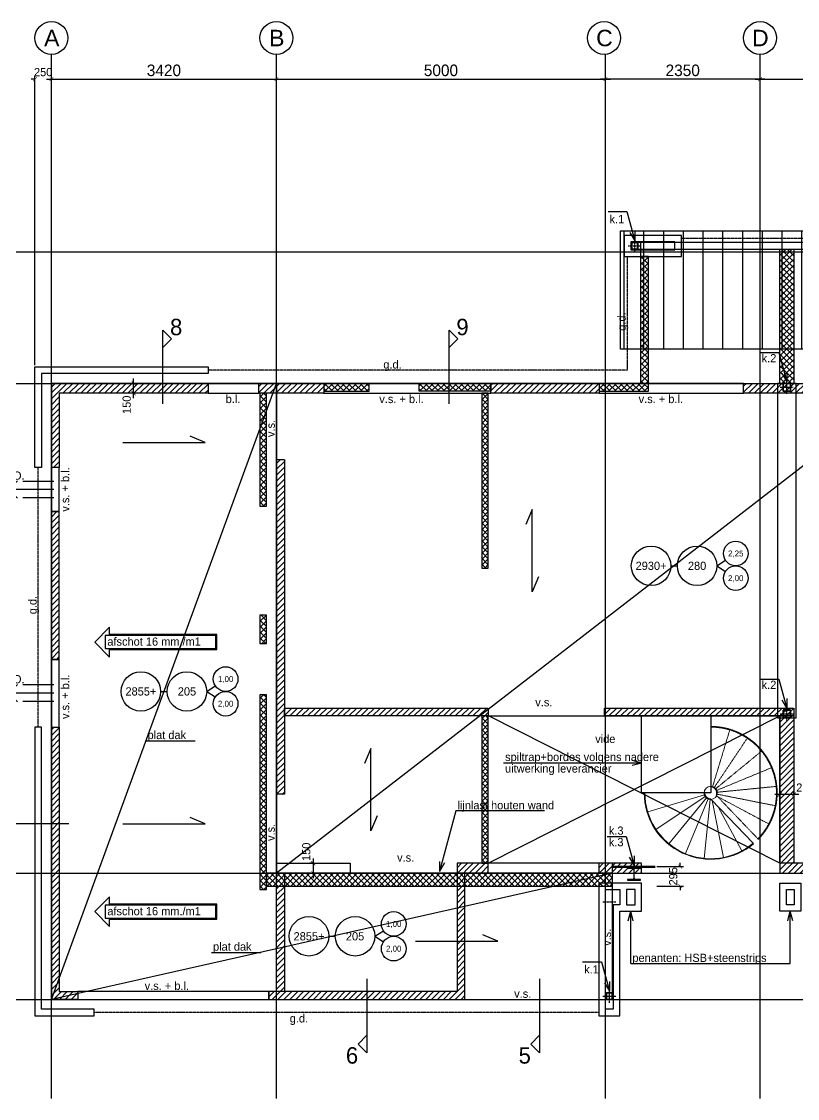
# Model space of a CAD drawing. Header units: millimetres. Extents: x -109306 to 269542, y -22401 to 197206.
# Drawn here: x -56260 to -44467, y 80836 to 97206 of the extents above; entities that cross this region are included whole.
import ezdxf
from ezdxf.enums import TextEntityAlignment as Align

# ---------------------------------------------------------------- set-up
doc = ezdxf.new("R2010")
doc.units = ezdxf.units.MM
for name, pattern in [('B0703', [234.350002, 156.25, -78.100002]), ('CENTER', [36, 24, -3, 6, -3]), ('DASH', [15, 12, -3]), ('DASHDOT', [18.5, 12, -3, 0.5, -3])]:
    doc.linetypes.add(name, pattern=pattern)
for name, color, linetype in [('100', 6, 'Continuous'), ('13', 7, 'Continuous'), ('25', 2, 'Continuous'), ('35', 3, 'Continuous'), ('50', 4, 'Continuous'), ('50 A', 4, 'DASHDOT'), ('BETON - 13', 7, 'Continuous'), ('BETON - 25', 2, 'Continuous'), ('DIMENSION', 1, 'Continuous'), ('dun', 252, 'Continuous'), ('HATCH', 9, 'Continuous'), ('STAAL-25', 2, 'Continuous'), ('STAAL-hartlijnen', 8, 'DASHDOT'), ('STAAL-kolommen', 2, 'Continuous'), ('STRAMIEN', 11, 'CENTER'), ('T18', 1, 'Continuous'), ('T25', 2, 'Continuous'), ('T50', 4, 'Continuous'), ('WAPENING - tekst', 2, 'Continuous')]:
    doc.layers.add(name, color=color, linetype=linetype)
doc.layers.add('HULPLIJNEN', color=220, linetype='Continuous', plot=False)
doc.styles.get("Standard").update_dxf_attribs({"font": ''})
doc.styles.add('STRAMIEN', font='arial.ttf')
doc.styles.get('Standard').set_extended_font_data('Century Gothic')
doc.dimstyles.new('1-50', dxfattribs={"dimscale": 50, "dimtxt": 2.5, "dimasz": 1.2, "dimexe": 1, "dimexo": 0, "dimgap": 0.8, "dimtad": 1, "dimdec": 0, "dimzin": 12, "dimdsep": 46, "dimtxsty": 'Standard', "dimblk1": 'ARCHTICK', "dimblk2": 'ARCHTICK', "dimsah": 1, "dimcen": 0.09, "dimdle": 1.5, "dimclrd": 256, "dimclre": 254, "dimclrt": 2, "dimadec": 0, "dimazin": 0, "dimtfac": 1, "dimtdec": 0, "dimtix": 1, "dimtofl": 0, "dimtmove": 2, "dimatfit": 3, "dimldrblk": 'ARCHTICK', "dimfxl": 1, "dimtolj": 1, "dimtzin": 0, "dimarcsym": 0})
doc.dimstyles.new('1-50 stramien', dxfattribs={"dimscale": 50, "dimtxt": 3.5, "dimasz": 1.2, "dimexe": 1, "dimexo": 0, "dimgap": 0.8, "dimtad": 1, "dimdec": 0, "dimzin": 12, "dimdsep": 46, "dimtxsty": 'Standard', "dimblk1": 'ARCHTICK', "dimblk2": 'ARCHTICK', "dimsah": 1, "dimcen": 0.09, "dimdle": 1.5, "dimclrd": 256, "dimclre": 254, "dimclrt": 3, "dimadec": 0, "dimazin": 0, "dimtfac": 1, "dimtdec": 0, "dimtix": 1, "dimtofl": 0, "dimtmove": 2, "dimatfit": 3, "dimldrblk": 'ARCHTICK', "dimfxl": 1, "dimtolj": 1, "dimtzin": 0, "dimarcsym": 0})

# ---------------------------------------------------------------- blocks, each defined once
blk = doc.blocks.new('STRAMIEN')
at = {"layer": '25'}
blk.add_circle((0, 6), 6, dxfattribs=at)
at = {"layer": 'T50', "style": 'STRAMIEN'}
blk.add_attdef('TAG01', text='', height=5, dxfattribs=at).set_placement((0, 6), align=Align.MIDDLE_CENTER)
blk = doc.blocks.new('_ARCHTICK')
at = {"color": 0, "linetype": 'ByBlock', "const_width": 0.15}
blk.add_lwpolyline([(-0.5, -0.5), (0.5, 0.5)], dxfattribs=at)
blk = doc.blocks.new('*D29')
at = {"layer": 'Defpoints', "color": 0, "transparency": 16777216}
for p in [(0, 13945), (3420, 13995), (3420, 13945)]:
    blk.add_point(p, dxfattribs=at)
at = {"layer": 'DIMENSION', "lineweight": -2, "transparency": 16777216}
blk.add_line((-75, 13995), (3495, 13995), dxfattribs=at)
at = {"layer": 'DIMENSION', "color": 254, "lineweight": -2, "transparency": 16777216}
for p, q in [((0, 13945), (0, 14045)), ((3420, 13945), (3420, 14045))]:
    blk.add_line(p, q, dxfattribs=at)
at = {"layer": 'DIMENSION', "lineweight": -2, "transparency": 16777216, "xscale": 59.99999999999995, "yscale": 59.99999999999995, "zscale": 59.99999999999995, "rotation": 180}
blk.add_blockref('_ARCHTICK', (0, 13995), dxfattribs=at)
at = {"layer": 'DIMENSION', "lineweight": -2, "transparency": 16777216, "xscale": 59.99999999999995, "yscale": 59.99999999999995, "zscale": 59.99999999999995}
blk.add_blockref('_ARCHTICK', (3420, 13995), dxfattribs=at)
at = {"layer": 'DIMENSION', "color": 3, "transparency": 16777216, "insert": (1710, 14127), "char_height": 175, "attachment_point": 5}
blk.add_mtext('\\A1;3420', dxfattribs=at)
blk = doc.blocks.new('*D30')
at = {"layer": 'Defpoints', "color": 0, "transparency": 16777216}
for p in [(3420, 13945), (8420, 13995), (8420, 13945)]:
    blk.add_point(p, dxfattribs=at)
at = {"layer": 'DIMENSION', "lineweight": -2, "transparency": 16777216}
blk.add_line((3345, 13995), (8495, 13995), dxfattribs=at)
at = {"layer": 'DIMENSION', "color": 254, "lineweight": -2, "transparency": 16777216}
for p, q in [((3420, 13945), (3420, 14045)), ((8420, 13945), (8420, 14045))]:
    blk.add_line(p, q, dxfattribs=at)
at = {"layer": 'DIMENSION', "lineweight": -2, "transparency": 16777216, "xscale": 59.99999999999995, "yscale": 59.99999999999995, "zscale": 59.99999999999995, "rotation": 180}
blk.add_blockref('_ARCHTICK', (3420, 13995), dxfattribs=at)
at = {"layer": 'DIMENSION', "lineweight": -2, "transparency": 16777216, "xscale": 59.99999999999995, "yscale": 59.99999999999995, "zscale": 59.99999999999995}
blk.add_blockref('_ARCHTICK', (8420, 13995), dxfattribs=at)
at = {"layer": 'DIMENSION', "color": 3, "transparency": 16777216, "insert": (5920, 14127), "char_height": 175, "attachment_point": 5}
blk.add_mtext('\\A1;5000', dxfattribs=at)
blk = doc.blocks.new('*D31')
at = {"layer": 'Defpoints', "color": 0, "transparency": 16777216}
for p in [(8420, 13995), (8420, 13945), (10770, 13945)]:
    blk.add_point(p, dxfattribs=at)
at = {"layer": 'DIMENSION', "lineweight": -2, "transparency": 16777216}
blk.add_line((10845, 13995), (8345, 13995), dxfattribs=at)
at = {"layer": 'DIMENSION', "color": 254, "lineweight": -2, "transparency": 16777216}
for p, q in [((8420, 13945), (8420, 14045)), ((10770, 13945), (10770, 14045))]:
    blk.add_line(p, q, dxfattribs=at)
at = {"layer": 'DIMENSION', "lineweight": -2, "transparency": 16777216, "xscale": 59.99999999999995, "yscale": 59.99999999999995, "zscale": 59.99999999999995, "rotation": 180}
blk.add_blockref('_ARCHTICK', (8420, 13995), dxfattribs=at)
at = {"layer": 'DIMENSION', "lineweight": -2, "transparency": 16777216, "xscale": 59.99999999999995, "yscale": 59.99999999999995, "zscale": 59.99999999999995}
blk.add_blockref('_ARCHTICK', (10770, 13995), dxfattribs=at)
at = {"layer": 'DIMENSION', "color": 3, "transparency": 16777216, "insert": (9595, 14127), "char_height": 175, "attachment_point": 5}
blk.add_mtext('\\A1;2350', dxfattribs=at)
blk = doc.blocks.new('*D28')
at = {"layer": 'Defpoints', "color": 0, "transparency": 16777216}
for p in [(10770, 13945), (15790, 13995), (15790, 13945)]:
    blk.add_point(p, dxfattribs=at)
at = {"layer": 'DIMENSION', "lineweight": -2, "transparency": 16777216}
blk.add_line((10695, 13995), (15865, 13995), dxfattribs=at)
at = {"layer": 'DIMENSION', "color": 254, "lineweight": -2, "transparency": 16777216}
for p, q in [((10770, 13945), (10770, 14045)), ((15790, 13945), (15790, 14045))]:
    blk.add_line(p, q, dxfattribs=at)
at = {"layer": 'DIMENSION', "lineweight": -2, "transparency": 16777216, "xscale": 59.99999999999995, "yscale": 59.99999999999995, "zscale": 59.99999999999995, "rotation": 180}
blk.add_blockref('_ARCHTICK', (10770, 13995), dxfattribs=at)
at = {"layer": 'DIMENSION', "lineweight": -2, "transparency": 16777216, "xscale": 59.99999999999995, "yscale": 59.99999999999995, "zscale": 59.99999999999995}
blk.add_blockref('_ARCHTICK', (15790, 13995), dxfattribs=at)
at = {"layer": 'DIMENSION', "color": 3, "transparency": 16777216, "insert": (13280, 14127), "char_height": 175, "attachment_point": 5}
blk.add_mtext('\\A1;5020', dxfattribs=at)
blk = doc.blocks.new('*D331')
at = {"layer": 'Defpoints', "color": 0, "transparency": 16777216}
for p in [(-55806, 96331), (-55806, 96331), (-56056, 91956)]:
    blk.add_point(p, dxfattribs=at)
at = {"layer": 'DIMENSION', "lineweight": -2, "transparency": 16777216}
for p, q in [((-56056, 96331), (-56116, 96331)), ((-55806, 96331), (-55746, 96331))]:
    blk.add_line(p, q, dxfattribs=at)
at = {"layer": 'DIMENSION', "color": 254, "lineweight": -2, "transparency": 16777216}
for p, q in [((-56056, 91981), (-56056, 96381)), ((-55806, 96356), (-55806, 96381))]:
    blk.add_line(p, q, dxfattribs=at)
at = {"layer": 'DIMENSION', "lineweight": -2, "transparency": 16777216, "xscale": 59.99999999999995, "yscale": 59.99999999999995, "zscale": 59.99999999999995}
blk.add_blockref('_ARCHTICK', (-56056, 96331), dxfattribs=at)
at = {"layer": 'DIMENSION', "lineweight": -2, "transparency": 16777216, "xscale": 59.99999999999995, "yscale": 59.99999999999995, "zscale": 59.99999999999995, "rotation": 180}
blk.add_blockref('_ARCHTICK', (-55806, 96331), dxfattribs=at)
at = {"layer": 'DIMENSION', "color": 2, "transparency": 16777216, "insert": (-55931, 96437), "char_height": 125, "attachment_point": 5}
blk.add_mtext('\\A1;250', dxfattribs=at)
blk = doc.blocks.new('A$C78A526F8')
at = {"layer": '13'}
for p, q in [((0, 0), (1250, 0)), ((228, -96), (0, 0)), ((1250, 0), (1022, 96))]:
    blk.add_line(p, q, dxfattribs=at)
blk = doc.blocks.new('A$C57F30616')
at = {"layer": '25'}
for points in [[(6, 0), (8, 0)], [(6, 0), (8, 0)], [(20, 0), (22.61, 1.7)], [(20, 0), (22.61, -1.7)]]:
    blk.add_lwpolyline(points, dxfattribs=at)
at = {"layer": '25', "color": 2, "linetype": 'Continuous'}
for centre, radius in [((25.75, 3.75), 3.75), ((25.75, 3.75), 3.75), ((0, 0), 6), ((0, 0), 6), ((14, 0), 6), ((14, 0), 6), ((25.75, -3.75), 3.75), ((25.75, -3.75), 3.75)]:
    blk.add_circle(centre, radius, dxfattribs=at)
at = {"layer": 'T18'}
for tag, p in [('VBEL', (25.75, 3.75)), ('PBEL', (25.75, -3.75))]:
    blk.add_attdef(tag, text='', height=1.8, dxfattribs=at).set_placement(p, align=Align.MIDDLE_CENTER)
at = {"layer": 'T25'}
for tag, p in [('BKVL', (0, 0)), ('VLD', (14, 0))]:
    blk.add_attdef(tag, text='', height=2.5, dxfattribs=at).set_placement(p, align=Align.MIDDLE_CENTER)
blk = doc.blocks.new('A$C2E8A081B')
at = {"layer": '13'}
blk.add_lwpolyline([(-1250, 0), (1250, 0), (794, 193)], dxfattribs=at)
blk = doc.blocks.new('A$C3DAC4ED4')
at = {"layer": '35'}
for points in [[(15, 114), (-1616, 114), (-1616, 227), (-1843, 0), (-1616, -227), (-1616, -114), (15, -114)], [(-1682, -99), (0, -99), (0, 99), (-1682, 99)]]:
    blk.add_lwpolyline(points, close=True, dxfattribs=at)
at = {"layer": 'T25'}
blk.add_text('afschot 16 mm./m1', height=125, dxfattribs=at).set_placement((-1651, -55))
blk = doc.blocks.new('A$C05A036A6')
at = {"layer": 'T25'}
blk.add_text('v.s.', height=125, dxfattribs=at).set_placement((749, 25))
blk = doc.blocks.new('*U48')
at = {"color": 0, "linetype": 'Continuous'}
for points in [[(50, 41, 0.414214), (41, 50), (-41, 50, 0.414214), (-50, 41), (-50, -41, 0.414214), (-41, -50), (41, -50, 0.414214), (50, -41)], [(44, 41, 0.414214), (41, 44), (-41, 44, 0.414214), (-44, 41), (-44, -41, 0.414214), (-41, -44), (41, -44, 0.414214), (44, -41)]]:
    blk.add_lwpolyline(points, format="xyb", close=True, dxfattribs=at)
blk = doc.blocks.new('A$C680E42B6')
at = {"layer": '13'}
for p in [(145, 39), (145, -39)]:
    blk.add_line(p, (0, 0), dxfattribs=at)
blk = doc.blocks.new('A$C4C4F5EEC')
at = {"layer": '13'}
for p, q in [((-406, 520), (-119, 520)), ((-119, 520), (0, 75))]:
    blk.add_line(p, q, dxfattribs=at)
at = {"layer": 'STAAL-hartlijnen'}
for points in [[(-100, 0), (100, 0)], [(0, -100), (0, 100)]]:
    blk.add_lwpolyline(points, dxfattribs=at)
at = {"layer": 'DIMENSION', "xscale": -1, "rotation": 284.9999999999968}
blk.add_blockref('A$C680E42B6', (0, 75), dxfattribs=at)
at = {"layer": 'STAAL-25'}
blk.add_blockref('*U48', (0, 0), dxfattribs=at)
at = {"layer": 'T25'}
blk.add_text('k.1', height=125, dxfattribs=at).set_placement((-383, 345))
blk = doc.blocks.new('*U325')
at = {"color": 0, "linetype": 'Continuous'}
blk.add_lwpolyline([(3.25, 67, -0.41421356), (21.25, 85), (100, 85), (100, 95), (-100, 95), (-100, 85), (-21.25, 85, -0.41421356), (-3.25, 67), (-3.25, -67, -0.41421356), (-21.25, -85), (-100, -85), (-100, -95), (100, -95), (100, -85), (21.25, -85, -0.41421356), (3.25, -67)], format="xyb", close=True, dxfattribs=at)
blk = doc.blocks.new('A$C2F8D1A77')
at = {"layer": '13'}
for p, q in [((-406, 570), (-119, 570)), ((-119, 570), (0, 125))]:
    blk.add_line(p, q, dxfattribs=at)
at = {"layer": 'DIMENSION', "xscale": -1, "rotation": 284.9999999999968}
blk.add_blockref('A$C680E42B6', (0, 125), dxfattribs=at)
at = {"layer": 'STAAL-25'}
blk.add_blockref('*U325', (0, 0), dxfattribs=at)
at = {"layer": 'T25'}
blk.add_text('k.3', height=125, dxfattribs=at).set_placement((-383, 420))
blk = doc.blocks.new('*D340')
at = {"layer": 'Defpoints', "color": 0, "transparency": 16777216}
for p in [(-54556, 91706), (-54556, 91706), (-54556, 91556)]:
    blk.add_point(p, dxfattribs=at)
at = {"layer": 'DIMENSION', "color": 254, "lineweight": -2, "transparency": 16777216}
for p, q in [((-54556, 91706), (-54606, 91706)), ((-54556, 91556), (-54606, 91556))]:
    blk.add_line(p, q, dxfattribs=at)
at = {"layer": 'DIMENSION', "lineweight": -2, "transparency": 16777216}
blk.add_line((-54556, 91481), (-54556, 91781), dxfattribs=at)
at = {"layer": 'DIMENSION', "lineweight": -2, "transparency": 16777216, "xscale": 59.99999999999995, "yscale": 59.99999999999995, "zscale": 59.99999999999995}
for p, rotation in [((-54556, 91706), 90), ((-54556, 91556), 270)]:
    blk.add_blockref('_ARCHTICK', p, dxfattribs=dict(at, rotation=rotation))
at = {"layer": 'DIMENSION', "color": 2, "transparency": 16777216, "insert": (-54662, 91381), "char_height": 125, "attachment_point": 5, "rotation": 90}
blk.add_mtext('\\A1;150', dxfattribs=at)
blk = doc.blocks.new('*D341')
at = {"layer": 'Defpoints', "color": 0, "transparency": 16777216}
for p in [(-51826, 84411), (-51826, 84261), (-51826, 84261)]:
    blk.add_point(p, dxfattribs=at)
at = {"layer": 'DIMENSION', "lineweight": -2, "transparency": 16777216}
blk.add_line((-51826, 84486), (-51826, 84186), dxfattribs=at)
at = {"layer": 'DIMENSION', "color": 254, "lineweight": -2, "transparency": 16777216}
for p, q in [((-51826, 84411), (-51876, 84411)), ((-51826, 84261), (-51876, 84261))]:
    blk.add_line(p, q, dxfattribs=at)
at = {"layer": 'DIMENSION', "lineweight": -2, "transparency": 16777216, "xscale": 59.99999999999995, "yscale": 59.99999999999995, "zscale": 59.99999999999995}
for p, rotation in [((-51826, 84411), 90), ((-51826, 84261), 270)]:
    blk.add_blockref('_ARCHTICK', p, dxfattribs=dict(at, rotation=rotation))
at = {"layer": 'DIMENSION', "color": 2, "transparency": 16777216, "insert": (-51932, 84586), "char_height": 125, "attachment_point": 5, "rotation": 90}
blk.add_mtext('\\A1;150', dxfattribs=at)
blk = doc.blocks.new('*D343')
at = {"layer": 'Defpoints', "color": 0, "transparency": 16777216}
for p in [(-44736, 85456), (-44736, 85456), (-44522, 85456)]:
    blk.add_point(p, dxfattribs=at)
at = {"layer": 'DIMENSION', "lineweight": -2, "transparency": 16777216}
blk.add_line((-44447, 85456), (-44811, 85456), dxfattribs=at)
at = {"layer": 'DIMENSION', "color": 254, "lineweight": -2, "transparency": 16777216}
for p, q in [((-44736, 85456), (-44736, 85506)), ((-44522, 85456), (-44522, 85506))]:
    blk.add_line(p, q, dxfattribs=at)
at = {"layer": 'DIMENSION', "lineweight": -2, "transparency": 16777216, "xscale": 59.99999999999995, "yscale": 59.99999999999995, "zscale": 59.99999999999995, "rotation": 180}
blk.add_blockref('_ARCHTICK', (-44736, 85456), dxfattribs=at)
at = {"layer": 'DIMENSION', "lineweight": -2, "transparency": 16777216, "xscale": 59.99999999999995, "yscale": 59.99999999999995, "zscale": 59.99999999999995}
blk.add_blockref('_ARCHTICK', (-44522, 85456), dxfattribs=at)
at = {"layer": 'DIMENSION', "color": 2, "transparency": 16777216, "insert": (-44347, 85562), "char_height": 125, "attachment_point": 5}
blk.add_mtext('\\A1;214', dxfattribs=at)
blk = doc.blocks.new('A$C32FC61D5')
at = {"layer": '100'}
for p in [(-209, 131), (340, 0), (-209, -131)]:
    blk.add_line(p, (-340, 0), dxfattribs=at)
at = {"layer": '50'}
for p, q in [((340, 125), (-129, 125)), ((340, -125), (-129, -125))]:
    blk.add_line(p, q, dxfattribs=at)
at = {"layer": 'T25'}
blk.add_text('N.O.', height=125, dxfattribs=at).set_placement((-447, 150))
blk = doc.blocks.new('*D355')
at = {"layer": 'Defpoints', "color": 0, "transparency": 16777216}
for p in [(-46628, 84360), (-46249, 84360), (-46628, 84065)]:
    blk.add_point(p, dxfattribs=at)
at = {"layer": 'HULPLIJNEN', "color": 254, "lineweight": -2, "transparency": 16777216}
for p, q in [((-46603, 84360), (-46199, 84360)), ((-46603, 84065), (-46199, 84065))]:
    blk.add_line(p, q, dxfattribs=at)
at = {"layer": 'HULPLIJNEN', "lineweight": -2, "transparency": 16777216}
for p, q in [((-46249, 84360), (-46249, 84420)), ((-46249, 84065), (-46249, 84005))]:
    blk.add_line(p, q, dxfattribs=at)
at = {"layer": 'HULPLIJNEN', "lineweight": -2, "transparency": 16777216, "xscale": 59.99999999999995, "yscale": 59.99999999999995, "zscale": 59.99999999999995}
for p, rotation in [((-46249, 84360), 270), ((-46249, 84065), 90)]:
    blk.add_blockref('_ARCHTICK', p, dxfattribs=dict(at, rotation=rotation))
at = {"layer": 'HULPLIJNEN', "color": 2, "transparency": 16777216, "insert": (-46355, 84213), "char_height": 125, "attachment_point": 5, "rotation": 90}
blk.add_mtext('\\A1;295', dxfattribs=at)
blk = doc.blocks.new('A$C38E20CDE')
at = {"layer": '50'}
for p, q in [((-561, 0), (561, 0)), ((295, 0), (428, -133)), ((561, 0), (428, -133))]:
    blk.add_line(p, q, dxfattribs=at)
blk = doc.blocks.new('A$C465A29C3')
at = {"layer": 'dun', "linetype": 'DASH', "lineweight": 0}
for p, q in [((-0.002, 1000), (-0.002, 1010)), ((0, 100), (-0.002, 1000)), ((0, 100), (-0.002, 1000)), ((29.028, 95.694), (290.283, 956.941)), ((55.557, 83.147), (555.569, 831.471)), ((77.301, 63.439), (773.009, 634.395)), ((92.388, 38.268), (923.879, 382.685)), ((99.518, 9.802), (995.185, 98.019)), ((90.407, -42.738), (716.801, -697.278)), ((98.079, -19.509), (980.786, -195.089)), ((101.35, -54.173), (881.922, -471.396))]:
    blk.add_line(p, q, dxfattribs=at)
at = {"layer": 'dun', "linetype": 'Continuous', "lineweight": 0}
for p, q in [((-1010, 0), (-1000, 0)), ((-100, 0), (-1000, 0)), ((-100, 0), (-1000, 0)), ((-100, 0), (-90, 0)), ((0, 90), (0, 100)), ((-95.694, -29.028), (-956.94, -290.285)), ((-83.147, -55.557), (-831.469, -555.57)), ((-63.439, -77.301), (-634.393, -773.011)), ((-38.268, -92.388), (-382.683, -923.88)), ((-9.802, -99.518), (-98.017, -995.185)), ((-2.819, -89.956), (6.585, -99.783)), ((6.585, -99.783), (643.569, -765.388)), ((23.328, -117.278), (195.091, -980.785)), ((90.407, -42.738), (82.942, -34.937)), ((112.482, -210.438), (471.398, -881.921)), ((643.569, -765.388), (650.497, -772.628)), ((723.719, -704.507), (716.801, -697.278))]:
    blk.add_line(p, q, dxfattribs=at)
at = {"layer": 'dun', "linetype": 'DASH', "lineweight": 0}
for major_axis, start_param in [((-714.178, 714.178), 3.155043801), ((-707.107, 707.107), 3.155398156)]:
    blk.add_ellipse((0, 0), major_axis=major_axis, ratio=1, start_param=start_param, end_param=5.497789168, dxfattribs=at)
at = {"layer": 'dun', "linetype": 'Continuous', "lineweight": 0}
for major_axis, start_param, end_param in [((714.178, 714.178), 2.35619449, 4.626779882), ((-707.107, 707.107), 0.785398163, 3.055346284), ((70.711, 70.711), 2.35619449, 8.639379797), ((-70.711, 70.711), 0.785398163, 2.422092747), ((63.64, 63.64), 2.35619449, 3.89565802), ((63.64, 63.64), 5.099117151, 7.068585495)]:
    blk.add_ellipse((0, 0), major_axis=major_axis, ratio=1, start_param=start_param, end_param=end_param, dxfattribs=at)
at = {"layer": 'dun', "linetype": 'B0703', "lineweight": 0}
blk.add_ellipse((0, 0), major_axis=(-70.711, 70.711), ratio=1, start_param=3.485398169, end_param=5.497789168, dxfattribs=at)
blk = doc.blocks.new('*U50')
at = {"color": 0, "linetype": 'Continuous'}
for points in [[(60, 51, 0.414214), (51, 60), (-51, 60, 0.414214), (-60, 51), (-60, -51, 0.414214), (-51, -60), (51, -60, 0.414214), (60, -51)], [(54, 51, 0.414214), (51, 54), (-51, 54, 0.414214), (-54, 51), (-54, -51, 0.414214), (-51, -54), (51, -54, 0.414214), (54, -51)]]:
    blk.add_lwpolyline(points, format="xyb", close=True, dxfattribs=at)
blk = doc.blocks.new('A$C05283A32')
at = {"layer": '13'}
for p, q in [((-406, 530), (-119, 530)), ((-119, 530), (0, 85))]:
    blk.add_line(p, q, dxfattribs=at)
at = {"layer": 'STAAL-hartlijnen'}
for points in [[(-100, 0), (100, 0)], [(0, -100), (0, 100)]]:
    blk.add_lwpolyline(points, dxfattribs=at)
at = {"layer": 'DIMENSION', "xscale": -1, "rotation": 284.9999999999968}
blk.add_blockref('A$C680E42B6', (0, 85), dxfattribs=at)
at = {"layer": 'STAAL-25'}
blk.add_blockref('*U50', (0, 0), dxfattribs=at)
at = {"layer": 'T25'}
blk.add_text('k.2', height=125, dxfattribs=at).set_placement((-383, 380))
blk = doc.blocks.new('A$C2E130DC9')
at = {"layer": 'STRAMIEN'}
for points in [[(0, -1500), (0, 14370)], [(3420, -1500), (3420, 14370)], [(8420, -1500), (8420, 14370)], [(10770, -1500), (10770, 14370)], [(-3000, 11370), (17290, 11370)], [(-3000, 9370), (17290, 9370)], [(-3000, 1925), (17290, 1925)], [(-3000, 5), (17290, 5)]]:
    blk.add_lwpolyline(points, dxfattribs=at)
at = {"layer": 'STRAMIEN', "linetype": 'ByBlock'}
ref = blk.add_blockref('STRAMIEN', (0, 14870), dxfattribs=dict(at, xscale=41.66666666546371, yscale=41.66666666546371, zscale=41.66666666546371, rotation=180))
ref.add_attrib('TAG01', 'A', dxfattribs={"layer": '0', "color": 4, "linetype": 'Continuous', "height": 250, "rotation": 360, "style": 'STRAMIEN'}).set_placement((5.3, 14494.5), align=Align.CENTER)
ref = blk.add_blockref('STRAMIEN', (3420, 14870), dxfattribs=dict(at, xscale=41.66666666546371, yscale=41.66666666546371, zscale=41.66666666546371, rotation=180))
ref.add_attrib('TAG01', 'B', dxfattribs={"layer": '0', "color": 4, "linetype": 'Continuous', "height": 250, "rotation": 360, "style": 'STRAMIEN'}).set_placement((3425.3, 14494.5), align=Align.CENTER)
ref = blk.add_blockref('STRAMIEN', (8400, 14870), dxfattribs=dict(at, xscale=41.66666666546371, yscale=41.66666666546371, zscale=41.66666666546371, rotation=180))
ref.add_attrib('TAG01', 'C', dxfattribs={"layer": '0', "color": 4, "linetype": 'Continuous', "height": 250, "rotation": 360, "style": 'STRAMIEN'}).set_placement((8405.3, 14494.5), align=Align.CENTER)
ref = blk.add_blockref('STRAMIEN', (10770, 14870), dxfattribs=dict(at, xscale=41.66666666546371, yscale=41.66666666546371, zscale=41.66666666546371, rotation=180))
ref.add_attrib('TAG01', 'D', dxfattribs={"layer": '0', "color": 4, "linetype": 'Continuous', "height": 250, "rotation": 360, "style": 'STRAMIEN'}).set_placement((10775.3, 14494.5), align=Align.CENTER)
at = {"layer": 'DIMENSION'}
for base, p1, p2, picture, middle in [((3420, 13995), (0, 13945), (3420, 13945), '*D29', (1710, 14126.9)), ((8420, 13995), (3420, 13945), (8420, 13945), '*D30', (5920, 14126.9)), ((15790, 13995), (10770, 13945), (15790, 13945), '*D28', (13280, 14126.9))]:
    dim = blk.add_linear_dim(base=base, p1=p1, p2=p2, dimstyle='1-50 stramien', dxfattribs=at)
    dim.commit()
    dim.dimension.update_dxf_attribs({"geometry": picture, "text_midpoint": middle})
dim = blk.add_linear_dim(base=(8420, 13995), p1=(10770, 13945), p2=(8420, 13945), angle=180, dimstyle='1-50 stramien', dxfattribs=at)
dim.commit()
dim.dimension.update_dxf_attribs({"geometry": '*D31', "text_midpoint": (9595, 14126.9)})

msp = doc.modelspace()

# ---------------------------------------------------------------- hatches: boundary and pattern name
at = {"layer": 'HATCH'}
h = msp.add_hatch(dxfattribs=at)
h.set_pattern_fill('_USER', color=256, scale=300, angle=90, pattern_type=0)
h.set_pattern_definition([(90, (0, 0), (-300, 2e-14), [])])
h.paths.add_polyline_path([(-47155.9, 94026.3), (-39725.9, 94026.3), (-39725.9, 92224.3), (-47155.9, 92224.3)])
h = msp.add_hatch(dxfattribs=at)
h.set_pattern_fill('ANSI37', color=256, scale=20)
h.paths.add_polyline_path([(-50975.9, 91706.3), (-51665.9, 91706.3), (-51665.9, 91586.3), (-50975.9, 91586.3)])
h.paths.add_polyline_path([(-50215.9, 91706.3), (-49127.7, 91706.3), (-49127.7, 91586.3), (-50215.9, 91586.3)])
h.paths.add_polyline_path([(-46731.9, 91706.3), (-47481.9, 91706.3), (-47481.9, 91586.3), (-46731.9, 91586.3)])
h.paths.add_polyline_path([(-46852, 93636.3), (-46851.9, 91706.2), (-46731.9, 91706.2), (-46732, 93636.3)])
h.paths.add_polyline_path([(-40015.9, 93746.3), (-40015.9, 91706.3), (-40135.9, 91706.3), (-40135.9, 93746.3)])
h = msp.add_hatch(dxfattribs=at)
h.set_pattern_fill('ANSI37', color=256, scale=20)
h.paths.add_polyline_path([(-49165.9, 88898.3), (-49165.9, 91556.3), (-49265.9, 91556.3), (-49265.9, 88898.3)])
h.paths.add_polyline_path([(-49165.9, 84411.3), (-49165.9, 86651.3), (-49265.9, 86651.3), (-49265.9, 84411.3)])
h.paths.add_polyline_path([(-44521.9, 93746.3), (-44521.9, 91706.3), (-44735.9, 91706.3), (-44735.9, 93746.3)])
h.paths.add_polyline_path([(-44521.9, 91706.3), (-44735.9, 91706.3)], flags=17)
h = msp.add_hatch(dxfattribs=at)
h.set_pattern_fill('ANSI31', color=256, scale=20)
h.paths.add_polyline_path([(-47401.9, 86771.3), (-44521.9, 86771.3), (-44521.9, 86651.3), (-47401.9, 86651.3)])
h.paths.add_polyline_path([(-44521.9, 84411.3), (-44735.9, 84411.3), (-44735.9, 86651.3), (-44521.9, 86651.3)])
h.paths.add_polyline_path([(-44735.9, 84261.3), (-43275.9, 84261.3), (-43275.9, 84411.3), (-44735.9, 84411.3)])
h.paths.add_polyline_path([(-40015.9, 86631.3), (-40015.9, 84261.3), (-42385.9, 84261.3), (-42385.9, 84411.3), (-40165.9, 84411.3), (-40165.9, 86631.3)])
h.paths.add_polyline_path([(-45285.9, 91706.3), (-43235.9, 91706.3), (-43235.9, 91556.3), (-45285.9, 91556.3)])
h.paths.add_polyline_path([(-49127.7, 91706.3), (-47481.9, 91706.3), (-47481.9, 91556.3), (-49127.7, 91556.3)])
h.paths.add_polyline_path([(-52655.7, 91706.3), (-51665.9, 91706.3), (-51665.9, 91556.3), (-52655.7, 91556.3)])
h.paths.add_polyline_path([(-53425.9, 91556.3), (-55685.9, 91556.3), (-55685.9, 90426.3), (-55805.9, 90426.3), (-55805.9, 91706.3), (-53425.9, 91706.3)])
h.paths.add_polyline_path([(-55805.9, 87511.3), (-55685.9, 87511.3), (-55685.9, 89756.1), (-55805.9, 89756.1)])
h.paths.add_polyline_path([(-55405.9, 82341.3), (-55805.9, 82341.3), (-55805.9, 86481.3), (-55685.9, 86481.3), (-55685.9, 82461.3), (-55405.9, 82461.3)])
h.paths.add_polyline_path([(-49165.9, 84261.3), (-49165.9, 84411.3), (-49641.1, 84411.3), (-49641.1, 82461.3), (-52500.9, 82461.3), (-52500.9, 82341.3), (-49521.1, 82341.3), (-49521.1, 84261.3)])
h.paths.add_polyline_path([(-52265.9, 82461.3), (-52385.9, 82461.3), (-52385.9, 84261.3), (-52265.9, 84261.3)], flags=16)
h.paths.add_polyline_path([(-52265.9, 86771.3), (-49165.9, 86771.3), (-49165.9, 86651.3), (-52265.9, 86651.3)])
h.paths.add_polyline_path([(-52265.9, 85460.3), (-52385.9, 85460.3), (-52385.9, 90551.3), (-52265.9, 90551.3)])
h = msp.add_hatch(dxfattribs=at)
h.set_pattern_fill('ANSI37', color=256, scale=20)
h.paths.add_polyline_path([(-52535.9, 87751.3), (-52535.9, 88181.3), (-52635.9, 88181.3), (-52635.9, 87751.3)])
h.paths.add_polyline_path([(-52535.9, 89841.3), (-52535.9, 91556.3), (-52635.9, 91556.3), (-52635.9, 89841.3)])
h.paths.add_polyline_path([(-52535.9, 84011.3), (-52535.9, 86971.3), (-52635.9, 86971.3), (-52635.9, 84011.3)])
h = msp.add_hatch(dxfattribs=at)
h.set_pattern_fill('ANSI31', color=256, scale=20)
h.paths.add_polyline_path([(-47485.9, 84261.3), (-46835.9, 84261.3), (-46835.9, 84411.3), (-47485.9, 84411.3)])
h = msp.add_hatch(dxfattribs=at)
h.set_pattern_fill('ANSI37', color=256, scale=20)
h.paths.add_polyline_path([(-52535.9, 84065.3), (-47276.2, 84065.3), (-47276.2, 84261.3), (-52535.9, 84261.3)])

# ---------------------------------------------------------------- linework, layer by layer
at = {"layer": '13'}
for p, q in [((-48935.9, 85940), (-46835.9, 85940)), ((-49659.6, 85206.3), (-49906.1, 84286.3)), ((-48309.6, 85206.3), (-49659.6, 85206.3)), ((-47000.9, 82886.3), (-47000.9, 83681.3)), ((-44575.9, 82886.3), (-44575.9, 83681.3)), ((-47000.9, 82886.3), (-44575.9, 82886.3))]:
    msp.add_line(p, q, dxfattribs=at)
at = {"layer": '13', "linetype": 'DASH'}
for points in [[(-53425.9, 91556.3), (-55685.9, 91556.3), (-55685.9, 90426.3), (-55805.9, 90426.3), (-55805.9, 91706.3), (-53425.9, 91706.3)], [(-53425.9, 91556.3), (-52655.7, 91556.3), (-52655.7, 91706.3), (-53425.9, 91706.3)], [(-52655.7, 91706.3), (-51665.9, 91706.3), (-51665.9, 91556.3), (-52655.7, 91556.3)], [(-51665.9, 91556.3), (-49127.7, 91556.3), (-49127.7, 91706.3), (-51665.9, 91706.3)], [(-49127.7, 91706.3), (-47481.9, 91706.3), (-47481.9, 91556.3), (-49127.7, 91556.3)], [(-47481.9, 91556.2), (-45285.9, 91556.3), (-45285.9, 91706.3), (-47481.9, 91706.2)], [(-45285.9, 91706.3), (-43235.9, 91706.3), (-43235.9, 91556.3), (-45285.9, 91556.3)], [(-52265.9, 85460.3), (-52385.9, 85460.3), (-52385.9, 90551.3), (-52265.9, 90551.3)], [(-55685.9, 89756.1), (-55685.9, 90426.3), (-55805.9, 90426.3), (-55805.9, 89756.1)], [(-55805.9, 87511.3), (-55685.9, 87511.3), (-55685.9, 89756.1), (-55805.9, 89756.1)], [(-55685.9, 86481.3), (-55685.9, 87511.3), (-55805.9, 87511.3), (-55805.9, 86481.3)], [(-52265.9, 86771.3), (-49165.9, 86771.3), (-49165.9, 86651.3), (-52265.9, 86651.3)], [(-47401.9, 86771.3), (-44521.9, 86771.3), (-44521.9, 86651.3), (-47401.9, 86651.3)], [(-44521.9, 84411.3), (-44735.9, 84411.3), (-44735.9, 86651.3), (-44521.9, 86651.3)], [(-55405.9, 82341.3), (-55805.9, 82341.3), (-55805.9, 86481.3), (-55685.9, 86481.3), (-55685.9, 82461.3), (-55405.9, 82461.3)], [(-49165.9, 84261.3), (-49165.9, 84411.3), (-49641.1, 84411.3), (-49641.1, 82461.3), (-52500.9, 82461.3), (-52500.9, 82341.3), (-49521.1, 82341.3), (-49521.1, 84261.3)], [(-51265.9, 84261.3), (-52385.9, 84261.3), (-52385.9, 84411.3), (-51265.9, 84411.3)], [(-47485.9, 84261.3), (-46835.9, 84261.3), (-46835.9, 84411.3), (-47485.9, 84411.3)], [(-44735.9, 84261.3), (-43275.9, 84261.3), (-43275.9, 84411.3), (-44735.9, 84411.3)], [(-52265.9, 82461.3), (-52385.9, 82461.3), (-52385.9, 84261.3), (-52265.9, 84261.3)], [(-55405.9, 82341.3), (-52500.9, 82341.3), (-52500.9, 82461.3), (-55405.9, 82461.3)]]:
    msp.add_lwpolyline(points, close=True, dxfattribs=at)
at = {"layer": '50'}
msp.add_lwpolyline([(-55542.8, 85011.3), (-56625.1, 85011.3), (-56492.5, 85143.9), (-56359.9, 85011.3)], dxfattribs=at)
at = {"layer": '50 A'}
for p, q in [((-47051.9, 91906.3), (-47051.9, 93636.3)), ((-56005.9, 86481.3), (-56005.9, 90426.3))]:
    msp.add_line(p, q, dxfattribs=at)
for points in [[(-40085.9, 93906.3), (-46231.9, 93906.3)], [(-47051.9, 91906.3), (-53425.9, 91906.3)], [(-47485.9, 82141.3), (-55155.9, 82141.3)]]:
    msp.add_lwpolyline(points, dxfattribs=at)
at = {"layer": 'BETON - 13'}
for points in [[(-39985.9, 93846.3), (-52385.9, 84261.3)], [(-55805.9, 82341.3), (-52385.9, 91706.3)], [(-49165.9, 84411.3), (-44735.9, 86651.3)], [(-44735.9, 84411.3), (-49162.9, 86651.3)], [(-54369.8, 86273.8), (-53619.8, 86273.8)], [(-47276.2, 84261.3), (-55805.9, 82341.3)], [(-53374.3, 83057.5), (-52624.3, 83057.5)]]:
    msp.add_lwpolyline(points, dxfattribs=at)
at = {"layer": 'BETON - 25'}
for points in [[(-46851.9, 91706.3), (-52385.9, 91706.3), (-52385.9, 84261.3), (-49165.9, 84261.3), (-49165.9, 86651.3), (-44735.9, 86651.3), (-44735.9, 84261.3), (-40015.9, 84261.3), (-40015.9, 93846.3), (-40015.9, 93846.3), (-46851.9, 93846.3), (-46851.9, 91706.2)], [(-52385.9, 91706.3), (-55805.9, 91706.3), (-55805.9, 82341.3), (-47276.2, 82341.3), (-47276.2, 84411.3), (-49165.9, 84411.3)]]:
    msp.add_lwpolyline(points, dxfattribs=at)
at = {"layer": 'dun'}
for points in [[(-47101.9, 93636.3), (-46231.9, 93636.3), (-46231.9, 93956.3), (-47101.9, 93956.3)], [(-47001.9, 93736.3), (-46331.9, 93736.3), (-46331.9, 93856.3), (-47001.9, 93856.3)], [(-55955.9, 91856.3), (-55955.9, 90426.3), (-56055.9, 90426.3), (-56055.9, 91956.3), (-53425.9, 91956.3), (-53425.9, 91856.3)], [(-55955.9, 82191.3), (-55955.9, 86481.3), (-56055.9, 86481.3), (-56055.9, 82091.3), (-55155.9, 82091.3), (-55155.9, 82191.3)], [(-46935.9, 84011.3), (-47065.9, 84011.3), (-47065.9, 83781.3), (-46935.9, 83781.3)], [(-44415.9, 84111.3), (-44415.9, 83681.3), (-44735.9, 83681.3), (-44735.9, 84111.3)], [(-44515.9, 84011.3), (-44515.9, 83781.3), (-44635.9, 83781.3), (-44635.9, 84011.3)]]:
    msp.add_lwpolyline(points, close=True, dxfattribs=at)
for points in [[(-45785.9, 86651.3), (-45785.9, 85481.3), (-46835.9, 85481.3), (-46835.9, 86651.3)], [(-46835.9, 84111.3), (-46835.9, 84111.3), (-46835.9, 84111.3), (-47485.9, 84111.3), (-47485.9, 82091.3), (-47165.9, 82091.3), (-47165.9, 83681.3)], [(-47385.9, 84011.3), (-47165.9, 84011.3), (-47165.9, 83781.3), (-47265.9, 83781.3), (-47265.9, 82191.3), (-47385.9, 82191.3), (-47385.9, 84011.3)], [(-47165.9, 83681.3), (-46835.9, 83681.3), (-46835.9, 84111.3)]]:
    msp.add_lwpolyline(points, dxfattribs=at)
at = {"layer": 'HATCH'}
msp.add_lwpolyline([(-47155.9, 94026.3), (-39725.9, 94026.3), (-39725.9, 92224.3), (-47155.9, 92224.3)], close=True, dxfattribs=at)
at = {"layer": 'HULPLIJNEN'}
for points in [[(-44521.9, 93746.3), (-44521.9, 91706.3), (-44735.9, 91706.3), (-44735.9, 93746.3)], [(-46852, 93636.3), (-46851.9, 91706.2), (-46731.9, 91706.2), (-46732, 93636.3)], [(-50975.9, 91706.3), (-51665.9, 91706.3), (-51665.9, 91586.3), (-50975.9, 91586.3)], [(-50215.9, 91706.3), (-49127.7, 91706.3), (-49127.7, 91586.3), (-50215.9, 91586.3)], [(-46731.9, 91706.3), (-47481.9, 91706.3), (-47481.9, 91586.3), (-46731.9, 91586.3)], [(-52535.9, 89841.3), (-52535.9, 91556.3), (-52635.9, 91556.3), (-52635.9, 89841.3)], [(-49165.9, 88898.3), (-49165.9, 91556.3), (-49265.9, 91556.3), (-49265.9, 88898.3)], [(-52535.9, 87751.3), (-52535.9, 88181.3), (-52635.9, 88181.3), (-52635.9, 87751.3)], [(-52535.9, 84011.3), (-52535.9, 86971.3), (-52635.9, 86971.3), (-52635.9, 84011.3)], [(-49165.9, 84411.3), (-49165.9, 86651.3), (-49265.9, 86651.3), (-49265.9, 84411.3)], [(-52535.9, 84065.3), (-47276.2, 84065.3), (-47276.2, 84261.3), (-52535.9, 84261.3)]]:
    msp.add_lwpolyline(points, close=True, dxfattribs=at)
for points in [[(-46628.2, 84360.3), (-47277.9, 84360.3)], [(-46628.2, 84345.3), (-47277.9, 84345.3)]]:
    msp.add_lwpolyline(points, dxfattribs=at)
at = {"layer": 'STAAL-25'}
for points in [[(-46990.2, 93846.3), (-46990.2, 93746.3), (-39875.9, 93746.3), (-39875.9, 93846.3)], [(-44768.9, 86621.3), (-44488.9, 86621.3), (-44488.9, 91706.3), (-44768.9, 91706.3)]]:
    msp.add_lwpolyline(points, close=True, dxfattribs=at)
at = {"layer": 'STAAL-hartlijnen'}
msp.add_lwpolyline([(-47426.2, 83826.3), (-47226.2, 83826.3)], dxfattribs=at)

# ---------------------------------------------------------------- block references
at = {"layer": '13', "xscale": 0.5, "yscale": 0.5, "zscale": 0.5}
for p in [(-54095.9, 90806.3), (-54095.9, 85011.3), (-49646.1, 83226.3)]:
    msp.add_blockref('A$C2E8A081B', p, dxfattribs=at)
at = {"layer": '13'}
for p in [(-56111.1, 90091.2), (-56111.1, 86996.3)]:
    msp.add_blockref('A$C32FC61D5', p, dxfattribs=at)
at = {"layer": '13', "rotation": 90}
for p in [(-48500.9, 88538.8), (-50953.5, 84906.3)]:
    msp.add_blockref('A$C78A526F8', p, dxfattribs=at)
at = {"layer": '35'}
for name, p in [('A$C3DAC4ED4', (-53305.2, 87773.8)), ('A$C3DAC4ED4', (-53305.2, 83676.3)), ('A$C05A036A6', (-49521.1, 82341.3))]:
    msp.add_blockref(name, p, dxfattribs=at)
at = {"layer": '50'}
for p, rotation in [((-54113.3, 91956.3), 90), ((-49761.6, 91956.3), 90), ((-51011, 82091.3), 270), ((-48386, 82091.3), 270)]:
    msp.add_blockref('A$C38E20CDE', p, dxfattribs=dict(at, rotation=rotation))
at = {"layer": 'DIMENSION', "xscale": -1}
for p, rotation in [((-46835.9, 85940), 359.9999999999966), ((-47000.9, 83681.3), 89.9999999999967), ((-44575.9, 83681.3), 89.9999999999967)]:
    msp.add_blockref('A$C680E42B6', p, dxfattribs=dict(at, rotation=rotation))
at = {"layer": 'DIMENSION', "rotation": 75.00000000000318}
msp.add_blockref('A$C680E42B6', (-49906.1, 84286.3), dxfattribs=at)
at = {"layer": 'dun', "xscale": 50, "yscale": 50, "zscale": 50}
for p, values in [((-46692.4, 88932.8), {'PBEL': '2,00', 'VBEL': '2,25', 'VLD': '280', 'BKVL': '2930+'}), ((-54445.9, 87023.8), {'PBEL': '2,00', 'VBEL': '1,00', 'VLD': '205', 'BKVL': '2855+'}), ((-51891.1, 83301.3), {'PBEL': '2,00', 'VBEL': '1,00', 'VLD': '205', 'BKVL': '2855+'})]:
    msp.add_blockref('A$C57F30616', p, dxfattribs=at).add_auto_attribs(values)
at = {"layer": 'dun'}
msp.add_blockref('A$C465A29C3', (-45785.9, 85481.3), dxfattribs=at)
at = {"layer": 'STAAL-kolommen'}
for name, p in [('A$C4C4F5EEC', (-46940.2, 93796.3)), ('A$C05283A32', (-44628.9, 91646.3)), ('A$C05283A32', (-44628.9, 86681.3)), ('A$C2F8D1A77', (-46950.9, 84250.3)), ('A$C4C4F5EEC', (-47326.2, 82391.3))]:
    msp.add_blockref(name, p, dxfattribs=at)
at = {"layer": 'WAPENING - tekst'}
msp.add_blockref('A$C2E130DC9', (-55805.9, 82336.3), dxfattribs=at)

# ---------------------------------------------------------------- texts
at = {"layer": 'T25'}
for s, p in [('g.d.', (-47076.9, 92506.3)), ('v.s.', (-52410.9, 90890.5)), ('v.s. + b.l.', (-55535.9, 89756.1)), ('g.d.', (-56030.9, 88197)), ('v.s. + b.l.', (-55535.9, 86604.8)), ('v.s.', (-52410.9, 84750.5)), ('v.s.', (-47301.2, 83155.5))]:
    msp.add_text(s, height=125, rotation=90, dxfattribs=at).set_placement(p)
for s, p in [('g.d.', (-50761.3, 91931.3)), ('b.l.', (-53157.2, 91406.3)), ('v.s. + b.l.', (-50822.7, 91406.3)), ('v.s. + b.l.', (-46880.9, 91406.3)), ('v.s.', (-48451.7, 86796.3)), ('plat dak', (-54344.8, 86298.8)), ('vide', (-47540.9, 86239.4)), ('spiltrap+bordes volgens nadere', (-48910.9, 85965)), ('uitwerking leverancier', (-48910.9, 85790)), ('lijnlast houten wand', (-49634.6, 85231.3)), ('k.3', (-47334, 84845.3)), ('v.s.', (-50551.7, 84436.3)), ('plat dak', (-53349.3, 83082.5)), ('penanten: HSB+steenstrips', (-46975.9, 82911.3)), ('v.s. + b.l.', (-54388.5, 82486.3)), ('g.d.', (-52184, 81991.3))]:
    msp.add_text(s, height=125, dxfattribs=at).set_placement(p)
at = {"layer": 'T50'}
for s, p in [('8', (-54002.8, 92438)), ('9', (-49651.2, 92438)), ('6', (-51330, 81365.8)), ('5', (-48705, 81365.8))]:
    msp.add_text(s, height=250, dxfattribs=at).set_placement(p)

# ---------------------------------------------------------------- dimensions: what is measured, and where the dimension line sits
at = {"layer": 'DIMENSION'}
dim = msp.add_linear_dim(base=(-55805.9, 96331.3), p1=(-56055.9, 91956.3), p2=(-55805.9, 96331.3), dimstyle='1-50', override={"dimexo": 0.5}, dxfattribs=at)
dim.commit()
dim.dimension.update_dxf_attribs({"geometry": '*D331', "text_midpoint": (-55930.9, 96436.9)})
for base, p1, p2, angle, picture, middle in [((-54555.9, 91706.3), (-54555.9, 91556.3), (-54555.9, 91706.3), 90, '*D340', (-54661.5, 91381.3)), ((-44735.9, 85456.3), (-44521.9, 85456.3), (-44735.9, 85456.3), 180, '*D343', (-44346.9, 85561.9)), ((-51825.9, 84261.3), (-51825.9, 84411.3), (-51825.9, 84261.3), 270, '*D341', (-51931.6, 84586.3))]:
    dim = msp.add_linear_dim(base=base, p1=p1, p2=p2, angle=angle, dimstyle='1-50', dxfattribs=at)
    dim.commit()
    dim.dimension.update_dxf_attribs({"geometry": picture, "text_midpoint": middle, "dimtype": 160})
at = {"layer": 'HULPLIJNEN'}
dim = msp.add_linear_dim(base=(-46249.2, 84360.3), p1=(-46628.2, 84065.3), p2=(-46628.2, 84360.3), angle=90, dimstyle='1-50', override={"dimexo": 0.5}, dxfattribs=at)
dim.commit()
dim.dimension.update_dxf_attribs({"geometry": '*D355', "text_midpoint": (-46354.8, 84212.8)})

doc.saveas('drawing.dxf')
